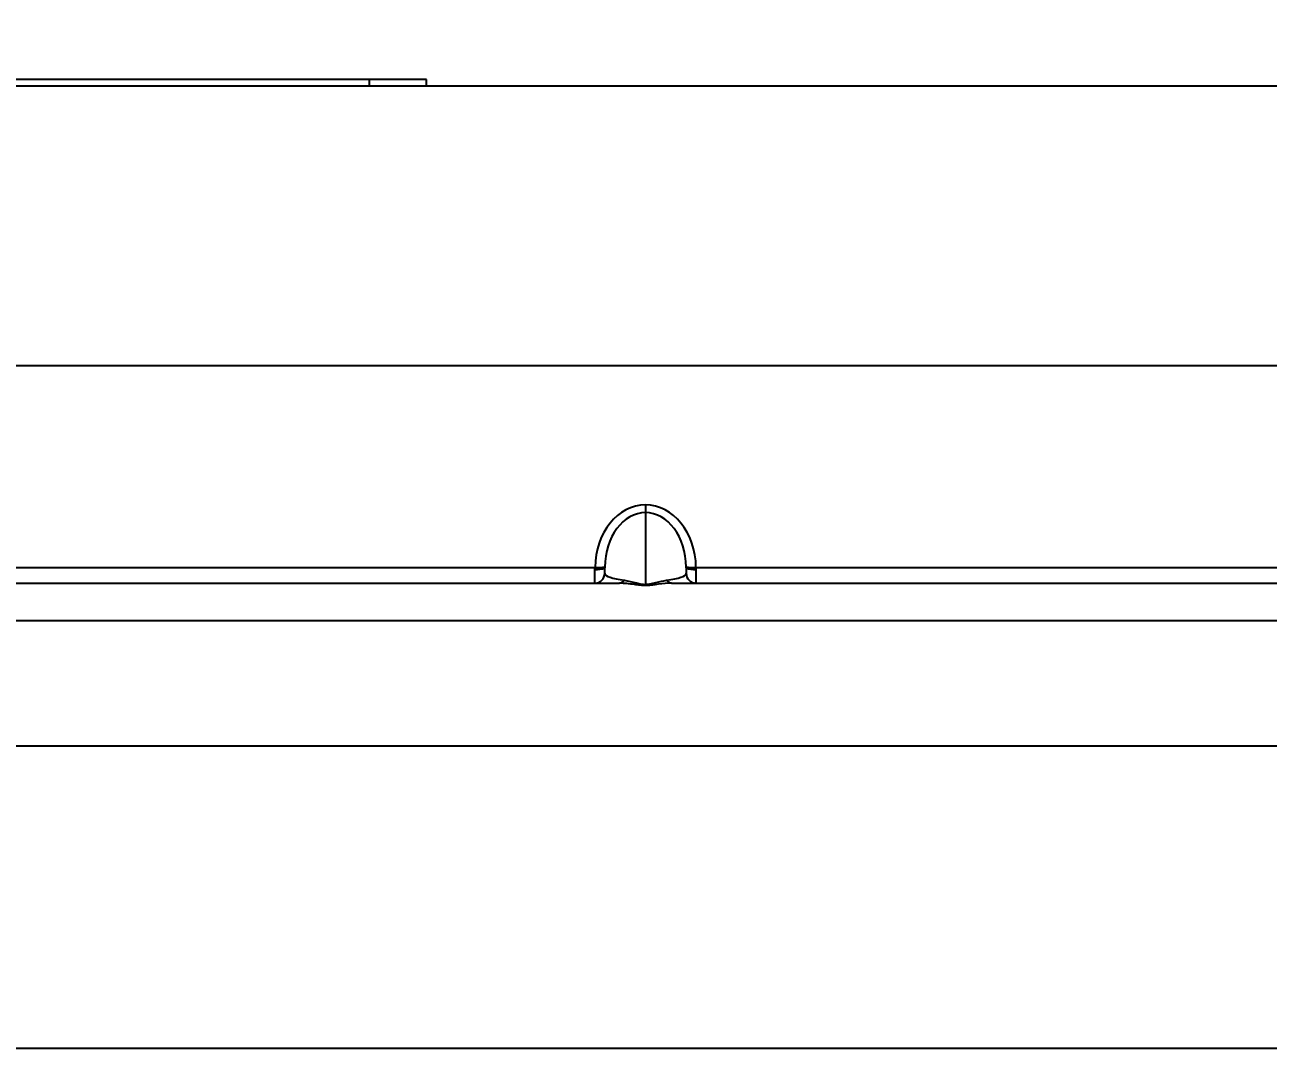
# Model space of a CAD drawing. Header units: millimetres. Extents: x 12 to 854, y 4 to 555.
# Drawn here: x 184.95 to 217.26, y 270.5 to 297.08 of the extents above; entities that cross this region are included whole.
import ezdxf

# ---------------------------------------------------------------- set-up
doc = ezdxf.new("R2010")
doc.units = ezdxf.units.MM
doc.linetypes.add('CENTER', pattern=[10.16, 6.35, -1.27, 1.27, -1.27])
doc.layers.add('DEFAULT_1', color=7, linetype='CENTER')
doc.styles.add('SLDTEXTSTYLE2', font='TXT', dxfattribs={"width": 0.75})
doc.dimstyles.new('SLDDIMSTYLE0', dxfattribs={"dimtxt": 6.614583, "dimasz": 3.556, "dimexe": 0, "dimexo": 0.0625, "dimgap": 1.653646, "dimtad": 1, "dimdec": 0, "dimlfac": 3, "dimrnd": 1e-09, "dimzin": 12, "dimdsep": 46, "dimtxsty": 'SLDTEXTSTYLE2', "dimblk1": 'CLOSED', "dimblk2": 'CLOSED', "dimsah": 1, "dimcen": 0.09, "dimadec": 0, "dimazin": 3, "dimtfac": 1, "dimtdec": 0, "dimtofl": 0, "dimtmove": 0, "dimatfit": 3, "dimldrblk": 'CLOSED', "dimfxl": 1, "dimfrac": 2, "dimtolj": 1, "dimtzin": 12, "dimarcsym": 0})

# ---------------------------------------------------------------- blocks, each defined once
blk = doc.blocks.new('_Closed')
at = {"color": 0, "linetype": 'ByBlock', "lineweight": -2}
for p, q in [((-1, 0.166667), (0, 0)), ((-1, 0.166667), (-1, -0.166667)), ((0, 0), (-1, -0.166667)), ((0, 0), (-1, 0))]:
    blk.add_line(p, q, dxfattribs=at)
blk = doc.blocks.new('_D')
at = {"layer": 'DEFAULT_1'}
for p, q in [((196.6, 336.443), (194.588, 336.443)), ((194.588, 336.443), (194.588, 325.933)), ((213.7, 336.443), (215.712, 336.443)), ((215.712, 336.443), (215.712, 325.933)), ((194.588, 325.933), (196.6, 325.933)), ((215.712, 325.933), (213.7, 325.933)), ((117.805, 279.346), (117.805, 325.592)), ((284.344, 279.346), (284.344, 325.592)), ((117.805, 324.592), (284.344, 324.592))]:
    blk.add_line(p, q, dxfattribs=at)
at = {"layer": 'DEFAULT_1', "xscale": 3.556, "yscale": 3.556, "rotation": 180}
blk.add_blockref('_Closed', (117.805, 324.592, -2.982), dxfattribs=at)
at = {"layer": 'DEFAULT_1', "xscale": 3.556, "yscale": 3.556}
blk.add_blockref('_Closed', (284.344, 324.592, -2.982), dxfattribs=at)
at = {"layer": 'DEFAULT_1', "char_height": 6.6146, "attachment_point": 1, "style": 'SLDTEXTSTYLE2'}
for s, insert in [('500', (197.819, 346.311)), ('19.7', (196.6, 334.46))]:
    blk.add_mtext(s, dxfattribs=dict(at, insert=insert))

msp = doc.modelspace()

# ---------------------------------------------------------------- linework, layer by layer
at = {"color": 7, "linetype": 'Continuous', "lineweight": 25}
for p, q in [((193.9, 295.66), (167.315, 295.66)), ((193.9, 295.491), (193.9, 295.66)), ((195.382, 295.66), (193.9, 295.66)), ((195.382, 295.491), (195.382, 295.66)), ((155.875, 295.491), (246.274, 295.491)), ((245.525, 288.219), (156.625, 288.219)), ((201.075, 284.611), (201.075, 284.412)), ((201.075, 284.412), (201.075, 282.546)), ((179.95, 282.988), (199.762, 282.988)), ((199.762, 282.937), (199.762, 282.988)), ((199.762, 282.579), (199.762, 282.937)), ((200.016, 282.994), (200.016, 282.976)), ((200.016, 282.833), (200.016, 282.976)), ((202.133, 282.976), (202.133, 282.994)), ((202.133, 282.976), (202.133, 282.833)), ((202.387, 282.988), (202.387, 282.937)), ((202.387, 282.988), (222.199, 282.988)), ((202.387, 282.937), (202.387, 282.579)), ((179.316, 282.579), (200.397, 282.579)), ((201.075, 282.546), (201.075, 282.516)), ((201.752, 282.579), (222.833, 282.579)), ((245.228, 281.599), (156.921, 281.599)), ((220.125, 278.346), (182.025, 278.346)), ((182.025, 270.501), (220.125, 270.501))]:
    msp.add_line(p, q, dxfattribs=at)
for centre, radius, start, end in [((199.843, 284.842), 1.855, 267.5182, 275.3696), ((199.824, 283.376), 0.444, 261.9709, 295.6435), ((199.762, 282.833), 0.254, 270, 0), ((202.306, 284.842), 1.855, 264.6304, 272.4818), ((202.325, 283.376), 0.444, 244.3565, 278.0291), ((202.387, 282.833), 0.254, 180, 270), ((200.389, 282.744), 0.164, 272.5814, 327.4924), ((201.76, 282.744), 0.164, 212.5076, 267.4186)]:
    msp.add_arc(centre, radius, start, end, dxfattribs=at)
for centre, major_axis, ratio, start_param, end_param in [((201.075, 282.968), (0, 1.642), 0.799024, 0, 1.558959), ((201.075, 282.977), (0, 1.434), 0.737834, 0, 1.558959), ((201.075, 282.968), (0, 1.642), 0.799024, 4.724227, 6.283185), ((201.075, 282.977), (0, 1.434), 0.737834, 4.724227, 6.283185), ((201.075, 282.833), (1.058, 0), 0.196574, 3.141593, 4.169557), ((201.075, 282.833), (1.058, 0), 0.196574, 5.255221, 6.283185)]:
    msp.add_ellipse(centre, major_axis=major_axis, ratio=ratio, start_param=start_param, end_param=end_param, dxfattribs=at)
for points, knots in [([(201.075, 282.516), (201.031, 282.517), (200.93, 282.521), (200.692, 282.559), (200.522, 282.571), (200.397, 282.579)], [0, 0, 0, 0, 0.1680317, 0.3870675, 1, 1, 1, 1]), ([(200.528, 282.655), (200.626, 282.635), (200.758, 282.608), (200.947, 282.557), (201.031, 282.546), (201.067, 282.546), (201.075, 282.546)], [0, 0, 0, 0, 0.638342, 0.849511, 0.969987, 1, 1, 1, 1]), ([(201.075, 282.546), (201.104, 282.547), (201.142, 282.549), (201.238, 282.565), (201.404, 282.613), (201.534, 282.638), (201.621, 282.655)], [0, 0, 0, 0, 0.125085, 0.158297, 0.4378, 1, 1, 1, 1]), ([(201.752, 282.579), (201.643, 282.573), (201.474, 282.563), (201.241, 282.522), (201.12, 282.517), (201.075, 282.516)], [0, 0, 0, 0, 0.537256, 0.82345, 1, 1, 1, 1])]:
    msp.add_open_spline(points, degree=3, knots=knots, dxfattribs=at)

# ---------------------------------------------------------------- dimensions: what is measured, and where the dimension line sits
at = {"layer": 'DEFAULT_1'}
dim = msp.add_linear_dim(base=(284.344, 324.592), p1=(117.805, 278.346), p2=(284.344, 278.346), dimstyle='SLDDIMSTYLE0', dxfattribs=at)
dim.commit()
dim.dimension.update_dxf_attribs({"geometry": '_D', "text_midpoint": (205.15, 324.592), "dimtype": 160})

doc.saveas('drawing.dxf')
